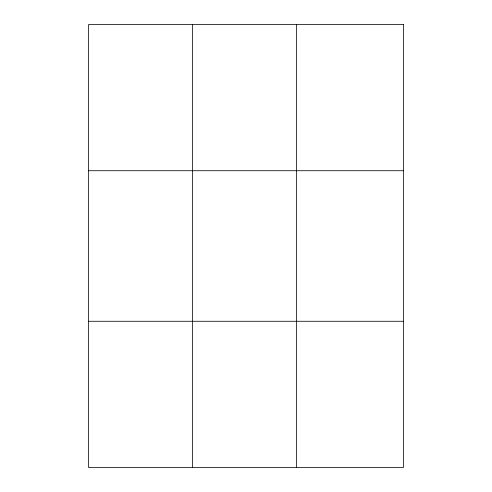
<?xml version="1.0" encoding="UTF-8"?>
<svg xmlns="http://www.w3.org/2000/svg" width="492" height="492" viewBox="0 0 492 492"><rect width="100%" height="100%" fill="white"/><g stroke="black" fill="none" stroke-linecap="round" stroke-linejoin="round"><path stroke-width="0.74" d="M192.44 467.4L192.44 24.6M296.405 467.4L296.405 24.6M88.474 170.724L403.526 170.724M88.474 321.276L403.526 321.276M403.526 24.6L403.526 467.4L88.474 467.4L88.474 24.6L403.526 24.6"/></g></svg>
